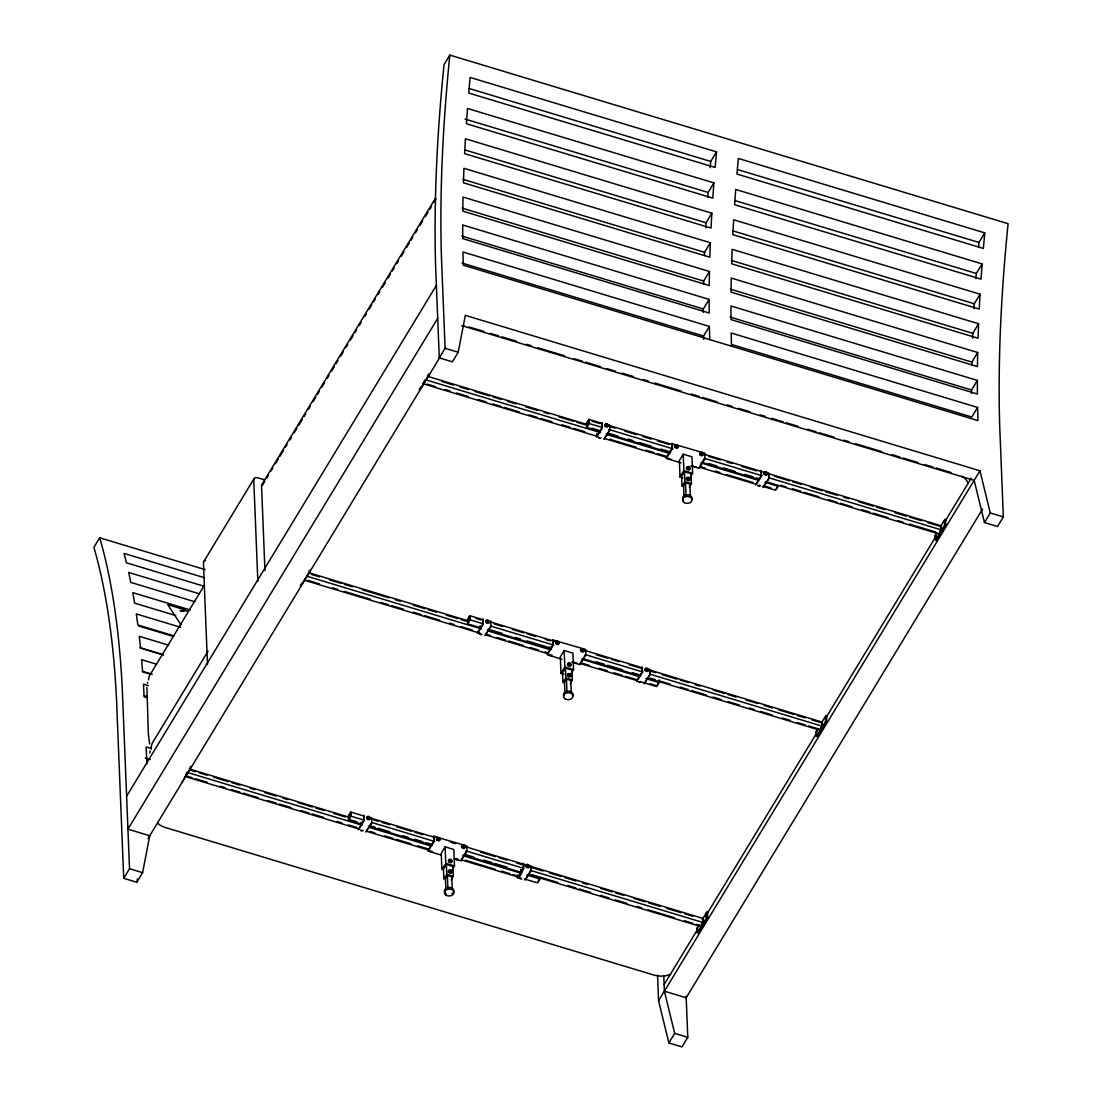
<?xml version="1.0" encoding="UTF-8"?>
<svg xmlns="http://www.w3.org/2000/svg" width="1102" height="1102" viewBox="0 0 1102 1102"><rect width="100%" height="100%" fill="white"/><g stroke="black" fill="none" stroke-linecap="round" stroke-linejoin="round"><path stroke-width="1.5" d="M703.586 284.192L703.641 281.065L709.454 271.491L463.033 197.065L462.799 211.129L709.22 285.556L709.454 271.491M971.812 365.203L971.868 362.076L977.681 352.502L731.26 278.076L731.025 292.14L977.446 366.567L977.681 352.502M704.426 255.54L704.55 252.317L710.363 242.743L463.942 168.317L463.419 182.794L709.826 257.221L710.363 242.743M972.598 338.149L972.777 333.327L978.576 323.754L732.169 249.327L731.632 263.805L978.053 338.231L978.576 323.754M705.762 227.728L706.038 222.769L711.837 213.196L465.416 138.769L464.603 153.646L711.024 228.059L711.837 213.196M973.989 308.739L974.264 303.78L980.064 294.206L733.643 219.78L732.83 234.657L979.251 309.07L980.064 294.206M310.461 570.34L300.777 586.181M707.718 197.547L708.09 192.464L713.903 182.891L467.482 108.464L466.38 123.713L712.801 198.126L713.903 182.891M975.945 278.558L976.317 273.475L982.13 263.901L735.709 189.475L734.607 204.724L981.028 279.137L982.13 263.901M710.17 167.683L710.721 161.443L716.534 151.869L470.113 77.443L468.722 93.036L715.143 167.463L716.534 151.869M978.535 247.137L978.948 242.454L984.761 232.88L738.34 158.454L736.949 174.047L983.37 248.473L984.761 232.88M146.897 687.469L148.357 734.194L149.61 743.864M190.288 766.482L190.136 767.212M149.831 753.065L150.134 750.903M309.345 570.271L309.097 571.153M697.965 927.912L696.905 928.297L697.194 932.857L706.423 917.938L706.602 912.222L707.649 911.946M826.72 715.597L825.673 715.873L825.439 721.714L816.307 736.522L815.976 731.948L817.037 731.563M945.764 519.262L944.731 519.552L944.483 525.392L935.364 540.187L935.033 535.613L936.094 535.228M147.42 683.35L147.627 682.276M205.11 569.61L99.717 537.79L93.904 547.363A977.942 291.934 -73.2 0 1 116.536 699.77L123.713 878.294L136.8 882.247L137.447 878.886M136.8 882.247L142.599 872.674L149.734 835.757L127.928 829.172L437.701 318.34M458.184 352.268L465.32 315.351L979.953 470.788L990.271 512.967L984.458 522.541L997.544 526.494L1003.357 516.921L999.748 427.19A977.942 291.934 -73.2 0 1 1008.096 223.706L449.836 55.1L444.023 64.674A977.942 291.934 -73.2 0 0 435.689 268.172L439.285 357.888L452.371 361.842L458.184 352.268L445.098 348.315L441.489 258.584A977.942 291.934 -73.2 0 1 449.836 55.1M428.334 374.225L428.155 374.818M203.705 561.689L254.039 478.681M261.67 484.852L435.524 198.153M262.166 485.638L264.838 481.23M266.615 478.296L268.406 475.348M271.078 470.94L272.855 468.006M275.528 463.598L278.2 459.19M279.991 456.242L283.558 450.36M285.335 447.426L287.112 444.492M289.785 440.07L291.575 437.136M294.248 432.728L296.92 428.32M298.711 425.372L302.265 419.504M304.056 416.556L305.833 413.622M308.505 409.214L310.296 406.266M312.968 401.858L315.64 397.45M317.417 394.516L319.208 391.568M321.88 387.16L324.553 382.752M327.225 378.344L329.016 375.41M331.688 370.988L334.361 366.58M336.138 363.646L337.928 360.712M340.601 356.29L343.273 351.882M345.945 347.474L347.722 344.54M350.395 340.132L353.081 335.724M354.858 332.776L356.635 329.842M359.307 325.434L361.098 322.487M364.666 316.605L366.443 313.671M369.115 309.263L371.787 304.855M373.578 301.907L375.355 298.973M378.027 294.565L379.818 291.631M382.49 287.209L385.163 282.801M387.835 278.393L390.507 273.985M392.298 271.051L394.075 268.103M396.748 263.695L398.525 260.761M401.211 256.353L403.883 251.945M406.555 247.537L409.228 243.115M411.005 240.181L412.795 237.247M415.468 232.825L417.245 229.891M419.917 225.483L422.603 221.075M425.276 216.667L427.948 212.259M429.725 209.311L431.516 206.377M434.188 201.969L435.965 199.021M204.421 585.107L150.134 674.644A18.472 13.362 -2.3 0 0 148.55 679.838M208.03 651.199L152.847 742.197A18.472 13.362 -2.3 0 0 151.387 749.167M126.606 796.223L436.378 285.39M185.494 775.05L187.23 772.171M300.199 585.878L301.948 583.013M419.256 389.557L420.992 386.678M422.741 383.813L425.358 379.501M123.713 878.294L129.526 868.72L122.35 690.196A977.942 291.934 -73.2 0 0 99.717 537.79M306.012 577.544L304.4 580.203L480.5 633.388M439.285 357.888L445.098 348.315M148.081 838.498L439.863 357.323M363.949 816.031L350.78 812.05L348.356 816.045L348.521 820.163L361.69 824.144M469.851 615.701L467.427 619.696L467.592 623.815L480.761 627.796L483.089 623.773L482.924 619.655L469.851 615.701L470.017 619.834L467.592 623.815M602.064 423.361L588.895 419.38L586.484 423.375L586.65 427.493L599.805 431.474L602.147 427.452L601.981 423.333M348.742 819.351L350.684 816.169L350.546 812.863L348.618 816.059L348.742 819.351L356.979 821.844M348.521 820.163L350.946 816.169L350.78 812.05M586.65 427.493L589.06 423.499L588.895 419.38M358.701 828.911L361.125 824.916L361.015 822.175M361.608 824.117L364.032 820.122L363.867 816.003M477.772 632.562L480.197 628.567L480.086 625.826M599.24 432.246L596.829 436.227L596.719 433.485M367.944 828.552L366.332 831.211L428.898 850.11M370.052 825.095L371.663 822.436M487.015 632.204L485.403 634.862L547.97 653.761M489.109 628.746L490.721 626.088M604.461 438.541L606.871 434.546L669.437 453.445M607.367 433.747L609.778 429.752M703.324 312.389L703.31 308.973L709.123 299.4L462.702 224.973L462.757 238.611L709.178 313.023L709.123 299.4M703.655 339.306L703.572 336.014L709.371 326.426L462.964 252L463.295 265.183L977.942 420.606L977.598 407.437L731.177 333.011L731.521 346.193M428.485 849.986L430.91 845.992M431.392 845.193L433.816 841.198L433.651 837.079M547.556 653.638L549.967 649.643L549.857 646.902M550.463 648.844L552.873 644.849L552.708 640.73M666.6 457.302L669.024 453.321M669.506 452.523L671.931 448.528L671.765 444.409M445.112 846.846L441.241 853.237L441.902 869.712L445.773 863.321L445.112 846.846L453.831 849.477L454.492 865.952L452.178 869.795M571.235 673.446L573.563 669.603L572.902 653.128L564.183 650.497L560.312 656.888L560.973 673.363L563.88 674.245M690.293 477.111L692.621 473.281L691.96 456.807L683.226 454.176L679.355 460.553L680.017 477.028L682.923 477.91M560.973 673.363L564.844 666.972L564.183 650.497M680.017 477.028L683.887 470.65L683.226 454.176M446.379 864.45L443.472 869.244L443.872 879.12L446.778 874.341L446.379 864.45L452.922 866.42L453.321 876.31L451.145 879.906M565.45 668.101L562.543 672.895L562.943 682.772L565.849 677.992L565.45 668.101L571.993 670.085L572.379 679.962L570.202 683.557M684.494 471.78L681.601 476.56L681.986 486.45L684.893 481.657L684.494 471.78L691.037 473.75L691.436 483.64L689.26 487.236M452.206 888.308L451.737 876.779L447.384 875.47L445.442 878.652L445.842 888.543M571.277 691.973L570.808 680.43L566.456 679.121L564.513 682.303L564.913 692.194M690.334 495.638L689.866 484.109L685.499 482.786L683.571 485.982L683.97 495.872M461.201 859.863L462.812 857.204M464.094 855.069L466.518 851.088M580.258 663.514L581.87 660.856M583.165 658.721L585.589 654.74M699.315 467.193L700.927 464.521M702.222 462.399L704.646 458.404M517.899 876.985L520.309 872.991M639.38 676.642L636.956 680.637L580.878 663.707M639.863 675.843L642.287 671.862L642.122 667.743M756.013 484.315L758.438 480.32M758.92 479.522L761.344 475.527L761.179 471.408M526.329 877.963L527.941 875.305M528.437 874.506L530.847 870.511L530.682 866.392M645.4 681.615L647.012 678.956M647.494 678.157L649.106 675.498M763.645 486.616L766.069 482.621M766.551 481.822L768.163 479.163M537.748 882.096L539.677 878.914M656.82 685.761L658.748 682.565M775.863 489.426L777.805 486.23M658.9 679.824L659.01 682.579L656.585 686.56L640.014 681.559M971.551 393.4L971.537 389.984L977.35 380.41L730.929 305.984L730.984 319.608L977.405 394.034L977.35 380.41M977.598 407.437L971.799 417.024L731.948 344.582M696.905 928.394L699.081 924.812M702.194 919.578L706.589 912.332M815.976 732.059L818.152 728.463M821.252 723.243L825.66 715.983M935.033 535.724L936.796 532.721M940.309 526.908L944.703 519.648M664.12 984.596L697.153 930.129M705.184 916.878L816.775 732.871M825.701 718.146L936.397 535.6M944.428 522.362L971.206 478.199M701.575 924.661L702.869 922.526L702.732 919.233M820.646 728.312L821.94 726.177L821.803 722.884M939.703 531.977L940.984 529.855L940.86 526.563M530.158 866.227L702.966 918.421L703.131 922.539L700.707 926.534L527.899 874.341M649.23 669.892L822.023 722.072L822.188 726.19L819.778 730.185L646.97 677.992M768.287 473.557L941.08 525.75L941.246 529.869L938.821 533.864L766.028 481.67M686.119 996.125L687.786 1037.326L681.973 1046.9L668.886 1042.947L658.569 1000.768L979.953 470.788M982.571 509.041L686.188 997.778L664.382 991.194L663.762 975.821M668.886 1042.947L674.699 1033.373L664.382 991.194M759.843 485.527L758.038 485.348M601.954 422.507L602.422 427.769L596.334 437.026M482.896 618.842L483.31 624.228L477.29 633.361M609.585 424.821L610.053 430.069L603.979 439.34M363.825 815.191L364.294 820.439L358.233 829.806M371.457 817.491L371.925 822.753L365.85 832.01M671.738 443.583L704.881 453.184L704.908 458.721L699.164 468.254L690.775 465.857M552.681 639.918L585.823 649.505L585.809 655.194L579.776 664.313M433.609 836.266L466.752 845.854L466.793 851.391L461.104 860.869L454.286 859.023M761.138 470.595L761.606 475.844L755.531 485.114M642.08 666.917L642.562 672.179L636.488 681.532M768.769 472.896L769.237 478.158L763.176 487.511M523.023 863.265C527.279 864.781 516.122 885.801 517.306 875.043M649.725 669.217L650.194 674.479L644.119 683.846M530.654 865.566L531.068 870.966L525.048 880.085M490.652 620.963L490.996 626.404L484.921 635.758M432.204 851.364L430.73 851.212M561.91 659.216L547.184 654.767L553.094 645.304L553.149 639.683M670.691 974.347L666.076 975.683A19.34 13.982 -2.3 0 1 653.885 975.063L165.41 827.533A19.34 13.982 -2.3 0 1 157.71 823.222M674.865 446.806L675.912 446.916M764.278 473.805L766 474.494M551.11 655.139L550.353 655.139M645.221 670.14L646.764 670.595M362.255 830.412L361.222 830.302M457.123 859.064L456.076 858.954M526.164 866.489L527.472 866.751M687.069 468.584L688.158 468.915M686.973 479.274L688.475 480.031M568.012 664.919L568.839 665.085M436.971 839.421L438.472 840.165M448.941 861.268L450.566 862.246M188.442 611.114L180.108 610.591L183.359 611.582M605.563 425.661L606.403 425.992M700.431 454.313L701.258 454.644M568.177 675.595L569.238 676.132M367.448 818.345L368.812 819.323M462.303 846.983L463.666 847.975M449.12 871.944L449.947 872.274M680.967 462.895L666.173 458.363L672.151 448.982L672.124 443.279M428.003 850.785L434.023 841.652L434.078 836.032M469.232 88.518L710.721 161.443M737.458 169.529L978.948 242.454M464.961 119.03L708.09 192.464M734.827 200.536L976.317 273.475M464.548 149.831L706.038 222.769M732.761 230.841L974.264 303.78M463.06 179.378L704.55 252.317M731.287 260.389L972.777 333.327M462.151 208.14L703.641 281.065M730.378 289.151L971.868 362.076M461.821 236.048L703.31 308.973M730.047 317.059L971.537 389.984M462.082 263.075L703.572 336.014M468.984 326.936L483.792 331.399M490.362 333.383L498.586 335.876M501.878 336.868L516.686 341.331M526.549 344.32L531.481 345.808M538.065 347.791L564.376 355.739M574.238 358.715L582.462 361.208M585.754 362.2L600.562 366.663M607.133 368.66L615.357 371.14M621.941 373.123L633.457 376.608M643.32 379.584L648.251 381.072M654.836 383.055L681.146 391.003M691.023 393.993L699.247 396.472M702.525 397.464L717.333 401.941M727.196 404.916L732.141 406.404M738.712 408.387L750.228 411.873M760.091 414.848L765.036 416.336M771.607 418.333L783.123 421.804M786.415 422.796L797.917 426.281M807.794 429.257L816.017 431.736M819.309 432.728L834.104 437.205M843.98 440.18L848.912 441.682M855.483 443.665L881.807 451.613M891.67 454.589L899.893 457.068M903.185 458.074L917.994 462.537M924.564 464.521L932.788 467.014M936.08 468.006L950.874 472.469M462.799 325.93L974.154 480.362L984.458 522.541M990.271 512.967L1003.357 516.921M610.288 425.84L672.826 444.726M700.803 453.184L764.223 472.331M591.967 421.184L600.191 423.678M610.067 426.653L614.999 428.141M624.875 431.13L636.405 434.601M642.976 436.599L651.213 439.078M657.798 441.062L669.313 444.547M708.806 456.476L720.336 459.961M726.907 461.945L731.852 463.432M741.729 466.422L756.537 470.885M774.637 476.353L789.445 480.83M792.737 481.822L800.975 484.315M810.838 487.291L822.367 490.776M825.66 491.767L837.176 495.253M843.76 497.236L848.692 498.724M858.568 501.713L873.376 506.176M876.669 507.168L884.906 509.661M894.769 512.637L906.299 516.122M909.591 517.113L921.107 520.599M927.691 522.582L939.207 526.067M589.06 423.499L602.229 427.48M608.814 429.463L672.991 448.845M704.261 458.294L761.868 475.692M768.452 477.676L941.246 529.869M427.356 376.264L586.994 424.477M441.943 381.54L453.459 385.025M460.044 387.009L468.281 389.502M474.866 391.485L489.674 395.962M492.966 396.954L501.19 399.434M507.774 401.431L515.998 403.911M525.874 406.886L537.39 410.371M543.975 412.355L548.92 413.856M558.797 416.832L573.605 421.308M576.897 422.3L585.121 424.78M591.802 428.168L600.039 430.662M609.916 433.637L618.139 436.13M628.016 439.106L632.947 440.593M639.532 442.591L651.048 446.062M660.924 449.051L669.148 451.531M708.655 463.46L716.879 465.953M723.463 467.937L734.979 471.408M744.856 474.397L753.093 476.877M756.371 477.882L759.664 478.874M781.07 485.335L786.001 486.822M792.586 488.806L800.81 491.299M804.102 492.291L818.91 496.768M828.787 499.743L837.024 502.237M840.303 503.228L851.832 506.7M861.709 509.689L869.933 512.168M873.225 513.16L888.033 517.637M897.91 520.626L902.841 522.114M909.426 524.097L935.763 532.059M606.389 433.458L670.581 452.839M701.85 462.289L759.443 479.687M600.328 432.563L425.882 379.887L423.457 383.868L597.904 436.557M700.707 462.881L758.314 480.279M764.898 482.277L778.067 486.244L775.643 490.238L762.474 486.257M426.97 384.061L435.207 386.54M445.084 389.529L450.015 391.017M456.6 393.001L468.116 396.486M477.993 399.461L486.216 401.954M492.801 403.938L501.038 406.418M504.33 407.409L519.138 411.886M529.015 414.875L537.239 417.355M540.531 418.347L552.047 421.832M561.924 424.807L570.147 427.3M573.439 428.292L584.969 431.777M609.654 439.23L635.978 447.178M645.855 450.167L654.078 452.647M657.371 453.638L667.247 456.627M700.169 466.559L705.101 468.061M714.978 471.036L719.909 472.524M726.493 474.521L752.831 482.469M765.986 486.45L770.932 487.938M604.488 438.541L667.027 457.44M699.935 467.372L755.889 484.274M683.887 470.65L692.621 473.281M684.893 481.657L691.436 483.64M264.576 479.852L257.992 477.855A4.78 2.975 31.2 0 0 253.763 479.838L257.84 581.401M491.244 622.175L557.295 642.122M585.038 650.497L642.645 667.895M476.202 618.511L481.133 619.999M494.302 623.98L502.54 626.459M512.402 629.449L523.932 632.92M527.224 633.912L535.448 636.405M545.325 639.38L550.256 640.868M596.334 654.795L607.863 658.266M611.155 659.258L619.379 661.751M629.256 664.726L640.772 668.211M650.648 671.187L655.58 672.688M662.164 674.672L676.972 679.149M680.265 680.141L688.502 682.62M695.087 684.617L700.018 686.105M713.187 690.086L724.703 693.557M727.995 694.549L736.219 697.043M746.095 700.018L757.625 703.503M764.196 705.487L772.433 707.98M779.018 709.963L793.826 714.44M797.118 715.432L805.342 717.912M811.926 719.909L820.15 722.389M470.017 619.834L483.172 623.801M491.409 626.294L553.948 645.18M585.203 654.616L642.81 672.013M649.395 674.011L822.188 726.19M308.298 572.585L467.937 620.798M311.37 574.39L319.594 576.869M329.47 579.859L341 583.344M344.279 584.335L352.516 586.815M362.393 589.804L388.717 597.752M395.301 599.736L400.233 601.237M413.402 605.205L424.931 608.69M428.223 609.682L436.447 612.161M446.324 615.15L457.84 618.621M461.132 619.627L466.063 621.115M490.858 629.972L502.374 633.443M515.543 637.424L520.475 638.912M527.059 640.896L550.105 647.866M596.182 661.779L604.406 664.258M607.698 665.25L622.506 669.727M632.383 672.716L640.62 675.195M650.483 678.185L655.428 679.672M658.721 680.664L670.236 684.149M680.113 687.125L688.337 689.604M691.629 690.61L706.437 695.073M713.022 697.07L721.259 699.55M727.843 701.533L739.359 705.018M749.236 708.007L754.167 709.495M760.752 711.479L772.268 714.964M782.144 717.939L790.382 720.433M796.953 722.416L805.19 724.896M808.482 725.901L819.998 729.372M487.332 629.779L551.523 649.161M582.793 658.61L640.386 676.008M306.824 576.208L481.271 628.898M487.855 630.881L550.394 649.767M581.663 659.216L639.256 676.614M645.841 678.598L659.01 682.579M307.926 580.382L319.442 583.867M332.611 587.834L337.543 589.322M344.127 591.319L370.465 599.268M380.328 602.257L388.565 604.736M391.857 605.728L403.373 609.213M413.25 612.189L421.474 614.682M424.766 615.674L439.574 620.15M449.451 623.126L454.396 624.614M460.967 626.611L472.496 630.082M485.665 634.063L490.597 635.551M497.181 637.535L505.405 640.028M508.697 641.02L523.505 645.496M530.09 647.48L538.327 649.973M544.898 651.957L548.19 652.949M581.112 662.894L589.336 665.374M599.212 668.363L607.436 670.842M614.021 672.826L622.258 675.319M625.55 676.311L637.066 679.796M650.235 683.763L655.167 685.251M571.718 662.178L579.9 664.644M564.844 666.972L573.563 669.603M565.849 677.992L572.379 679.962M204.545 577.751L124.044 553.438L126.441 562.805L203.65 586.126M199.324 593.799L128.686 572.461L130.807 582.407L194.875 601.761M190.274 609.998L132.777 592.642L134.609 603.138L175.686 615.55M185.673 610.067L167.738 604.654L180.948 624.751M180.659 627.313L136.304 613.924L137.846 624.972L173.992 635.895M138.714 625.977L173.207 636.405M168.826 645.235L139.265 636.295L140.533 647.88L163.523 654.836M140.023 647.866L163.027 654.808M156.443 664.189L141.648 659.726L142.626 671.834L150.85 674.314M142.42 671.297L152.269 674.272M148.398 685.664L143.467 684.177L144.155 696.781L147.448 697.773M144.224 695.748L147.516 696.74M151.112 748.451L146.167 746.949L146.855 764.03M372.173 818.524L434.711 837.41M450.677 842.231L455.388 843.65M465.981 846.846L525.227 864.739M373.592 819.819L378.523 821.321M381.815 822.312L390.053 824.792M396.637 826.789L411.445 831.252M414.738 832.258L422.961 834.737M480.568 852.135L495.377 856.612M498.669 857.604L506.892 860.083M516.769 863.073L521.701 864.56M531.577 867.536L543.107 871.021M549.678 873.004L561.207 876.489M564.5 877.481L576.015 880.966M582.6 882.95L587.531 884.438M600.7 888.419L612.216 891.89M615.508 892.896L623.746 895.375M633.609 898.364L645.138 901.835M648.431 902.827L659.946 906.312M666.531 908.296L681.339 912.773M684.631 913.765L692.855 916.258M350.946 816.169L364.115 820.15M372.338 822.643L434.877 841.529M466.146 850.964L523.739 868.362M530.324 870.36L703.131 922.539M189.241 768.934L348.866 817.147M190.66 770.243L195.591 771.731M198.883 772.722L207.121 775.216M213.692 777.199L228.513 781.676M231.806 782.668L240.029 785.147M249.906 788.137L254.837 789.624M264.714 792.613L276.23 796.085M282.815 798.082L287.76 799.57M297.623 802.545L312.445 807.022M315.737 808.014L323.96 810.507M333.837 813.483L345.353 816.968M145.299 758.024L150.23 759.512M370.148 825.811L375.079 827.313M378.372 828.305L389.888 831.776M403.057 835.757L407.988 837.244M414.572 839.242L422.81 841.721M426.102 842.713L431.034 844.201M465.595 854.642L473.819 857.136M483.695 860.111L491.919 862.604M495.211 863.596L506.741 867.067M531.426 874.533L557.75 882.482M567.626 885.457L575.85 887.95M579.142 888.942L590.672 892.413M600.549 895.403L608.772 897.882M615.357 899.879L626.873 903.351M636.749 906.34L641.681 907.828M648.265 909.811L674.603 917.773M684.48 920.749L692.703 923.242M695.996 924.234L700.927 925.721M368.275 826.128L432.452 845.509M463.722 854.959L521.329 872.357M362.2 825.246L187.753 772.557L185.343 776.552L359.789 829.227M368.784 827.23L431.323 846.116M462.592 855.565L520.185 872.963M526.77 874.947L539.939 878.928L537.514 882.909L524.359 878.941M187.202 776.235L192.147 777.723M195.44 778.715L206.956 782.2M220.125 786.167L225.056 787.668M231.64 789.652L239.878 792.131M243.156 793.137L257.978 797.6M267.855 800.589L276.079 803.069M279.371 804.061L290.887 807.546M300.763 810.535L308.987 813.014M312.279 814.006L323.809 817.491M336.964 821.458L341.909 822.96M348.494 824.943L356.717 827.423M369.886 831.404L374.818 832.892M384.694 835.881L392.918 838.36M396.21 839.352L411.032 843.829M417.603 845.813L429.133 849.298M465.333 860.235L494.963 869.175M501.534 871.172L509.771 873.652M513.064 874.644L517.995 876.131M461.821 860.056L517.775 876.944M428.127 851.116L441.199 855.069M445.773 863.321L454.492 865.952M446.778 874.341L453.321 876.31M129.526 868.72L142.599 872.674M674.699 1033.373L687.786 1037.326M639.766 682.152L638.981 681.67M520.695 878.501L519.731 877.798M676.187 447.068L676.752 447.949M968.327 483.53L966.509 480.252A19.34 13.982 -2.3 0 0 961.715 476.257M181.72 782.64L191.39 766.565M817.229 736.494L826.583 721.92L826.748 716.424M419.834 389.86L429.505 373.895M945.805 520.089L945.695 525.461L936.507 540.517L936.121 536.054M768.81 473.722L768.976 477.841M707.677 912.773L707.525 918.269L698.379 933.187L698.062 930.102M685.499 482.786L686.036 495.969M649.753 670.044L649.918 674.162M657.55 975.16L658.569 1000.768M566.456 679.121L566.979 692.304M523.051 864.092L523.216 868.211L520.791 872.192L520.681 869.45M447.384 875.47L447.908 888.639M264.948 570.519L261.532 485.431A2.383 1.488 31.2 0 1 262.813 484.315M207.507 664.41L203.429 562.846A4.78 2.975 31.2 0 1 205.495 560.642M709.371 326.426L709.716 339.595M461.724 325.861A19.34 13.982 -2.3 0 1 464.204 325.999M363.068 830.398A1.791 1.116 31.2 0 1 360.698 830.426M521.852 878.9A1.791 1.116 31.2 0 1 519.262 877.867M520.764 877.95A1.791 1.116 31.2 0 1 520.364 877.702M432.439 851.901A1.791 1.116 31.2 0 1 430.124 851.199M457.922 859.037A1.791 1.116 31.2 0 1 455.553 859.064M444.671 892.221A4.78 3.458 -2.3 0 1 449.244 887.441A4.78 3.458 -2.3 0 1 453.487 892.221M452.839 893.006A4.78 3.458 -2.3 0 1 451.93 893.639M446.131 893.639A4.78 3.458 -2.3 0 1 445.263 893.006M601.031 437.962A1.791 1.116 31.2 0 1 599.212 437.99M598.813 437.742A1.791 1.116 31.2 0 1 598.193 437.108M759.967 486.23A1.791 1.116 31.2 0 1 757.653 485.527M759.733 485.527A1.791 1.116 31.2 0 1 759.319 485.445M670.815 459.038A1.791 1.116 31.2 0 1 668.997 459.066M668.253 458.528A1.791 1.116 31.2 0 1 667.798 457.84M695.885 466.614A1.791 1.116 31.2 0 1 694.081 466.642M693.681 466.394A1.791 1.116 31.2 0 1 693.062 465.76M683.392 500.336A4.78 3.458 -2.3 0 1 686.739 494.798A4.78 3.458 -2.3 0 1 691.601 499.537M488.09 621.252A1.791 1.116 31.2 0 1 488.296 623.374A1.791 1.116 31.2 0 1 485.707 621.803A1.791 1.116 31.2 0 1 487.69 621.005M481.973 634.297A1.791 1.116 31.2 0 1 480.155 634.311M479.756 634.077A1.791 1.116 31.2 0 1 478.971 633.085M639.78 682.565A1.791 1.116 31.2 0 1 638.333 681.518M551.909 655.125A1.791 1.116 31.2 0 1 549.54 655.153M549.195 654.85A1.791 1.116 31.2 0 1 548.755 654.161M576.842 662.949A1.791 1.116 31.2 0 1 575.024 662.963M574.624 662.715A1.791 1.116 31.2 0 1 573.825 661.737M582.944 649.904A1.791 1.116 31.2 0 1 583.151 652.026A1.791 1.116 31.2 0 1 580.561 650.455A1.791 1.116 31.2 0 1 582.545 649.657M569.362 674.617A1.791 1.116 31.2 0 1 570.354 676.793A1.791 1.116 31.2 0 1 567.668 675.981A1.791 1.116 31.2 0 1 568.508 674.355M563.742 695.872A4.78 3.458 -2.3 0 1 568.315 691.092A4.78 3.458 -2.3 0 1 572.558 695.872M367.669 817.092C368.977 820.728 371.002 815.811 367.669 817.092M437.453 838.167C438.761 841.804 440.786 836.886 437.453 838.167M449.423 860.015C450.732 863.651 452.757 858.733 449.423 860.015M449.34 870.704C450.649 874.341 452.674 869.409 449.34 870.704M486.74 620.743C488.048 624.379 490.073 619.462 486.74 620.743M462.523 845.744C463.832 849.38 465.87 844.449 462.523 845.744M556.51 641.819C557.832 645.455 559.857 640.538 556.51 641.819M526.852 865.166C528.161 868.817 530.2 863.885 526.852 865.166M568.494 663.666C569.803 667.302 571.828 662.385 568.494 663.666M568.398 674.355C569.706 677.992 571.745 673.06 568.398 674.355M605.783 424.422C607.092 428.058 609.13 423.127 605.783 424.422M581.594 649.395C582.903 653.031 584.928 648.1 581.594 649.395M675.567 445.497C676.876 449.134 678.915 444.202 675.567 445.497M645.924 668.818C647.232 672.468 649.271 667.537 645.924 668.818M687.538 467.344C688.86 470.981 690.885 466.05 687.538 467.344M687.455 478.02C688.764 481.67 690.802 476.739 687.455 478.02M700.652 453.074C701.96 456.71 703.985 451.779 700.652 453.074M764.981 472.496C766.289 476.133 768.314 471.215 764.981 472.496M469.617 616.514L467.689 619.71L467.813 623.002L469.755 619.82L469.617 616.514M588.675 420.193L586.732 423.388L586.87 426.681L588.799 423.485L588.675 420.193M366.856 818.607A1.791 1.116 31.2 0 0 369.693 819.475A1.791 1.116 31.2 0 0 368.192 817.188A1.791 1.116 31.2 0 0 366.856 818.607M367.338 817.808A1.791 1.116 31.2 0 0 370.176 818.676A1.791 1.116 31.2 0 0 368.674 816.389A1.791 1.116 31.2 0 0 367.338 817.808M526.04 866.695A1.791 1.116 31.2 0 0 528.877 867.549A1.791 1.116 31.2 0 0 527.39 865.263A1.791 1.116 31.2 0 0 526.04 866.695M526.522 865.896A1.791 1.116 31.2 0 0 529.359 866.751A1.791 1.116 31.2 0 0 527.872 864.464A1.791 1.116 31.2 0 0 526.522 865.896M436.626 839.683A1.791 1.116 31.2 0 0 439.478 840.551A1.791 1.116 31.2 0 0 437.976 838.264A1.791 1.116 31.2 0 0 436.626 839.683M437.122 838.884A1.791 1.116 31.2 0 0 439.96 839.752A1.791 1.116 31.2 0 0 438.458 837.465A1.791 1.116 31.2 0 0 437.122 838.884M462.193 846.46A1.791 1.116 31.2 0 0 465.03 847.328A1.791 1.116 31.2 0 0 463.543 845.041A1.791 1.116 31.2 0 0 462.193 846.46M461.71 847.259A1.791 1.116 31.2 0 0 464.548 848.127A1.791 1.116 31.2 0 0 463.06 845.826A1.791 1.116 31.2 0 0 461.71 847.259M448.61 861.53A1.791 1.116 31.2 0 0 451.448 862.398A1.791 1.116 31.2 0 0 449.947 860.111A1.791 1.116 31.2 0 0 448.61 861.53M448.514 872.219A1.791 1.116 31.2 0 0 451.365 873.073A1.791 1.116 31.2 0 0 449.864 870.787A1.791 1.116 31.2 0 0 448.514 872.219M446.186 895.292A4.78 3.458 -2.3 0 0 453.9 892.992A4.78 3.458 -2.3 0 0 447.481 889.355A4.78 3.458 -2.3 0 0 446.186 895.292M449.093 860.731A1.791 1.116 31.2 0 0 451.93 861.599A1.791 1.116 31.2 0 0 450.429 859.312A1.791 1.116 31.2 0 0 449.093 860.731M448.996 871.42A1.791 1.116 31.2 0 0 451.848 872.274A1.791 1.116 31.2 0 0 450.346 869.988A1.791 1.116 31.2 0 0 448.996 871.42M604.97 425.937A1.791 1.116 31.2 0 0 607.808 426.791A1.791 1.116 31.2 0 0 606.32 424.504A1.791 1.116 31.2 0 0 604.97 425.937M605.453 425.138A1.791 1.116 31.2 0 0 608.29 425.992A1.791 1.116 31.2 0 0 606.803 423.705A1.791 1.116 31.2 0 0 605.453 425.138M764.154 474.012A1.791 1.116 31.2 0 0 767.006 474.879A1.791 1.116 31.2 0 0 765.504 472.593A1.791 1.116 31.2 0 0 764.154 474.012M764.65 473.213A1.791 1.116 31.2 0 0 767.488 474.08A1.791 1.116 31.2 0 0 765.986 471.794A1.791 1.116 31.2 0 0 764.65 473.213M674.755 447.013A1.791 1.116 31.2 0 0 677.592 447.867A1.791 1.116 31.2 0 0 676.105 445.58A1.791 1.116 31.2 0 0 674.755 447.013M675.237 446.214A1.791 1.116 31.2 0 0 678.074 447.068A1.791 1.116 31.2 0 0 676.587 444.781A1.791 1.116 31.2 0 0 675.237 446.214M700.321 453.79A1.791 1.116 31.2 0 0 703.159 454.644A1.791 1.116 31.2 0 0 701.657 452.357A1.791 1.116 31.2 0 0 700.321 453.79M699.825 454.589A1.791 1.116 31.2 0 0 702.677 455.443A1.791 1.116 31.2 0 0 701.175 453.156A1.791 1.116 31.2 0 0 699.825 454.589M686.725 468.86A1.791 1.116 31.2 0 0 689.563 469.714A1.791 1.116 31.2 0 0 688.075 467.427A1.791 1.116 31.2 0 0 686.725 468.86M686.642 479.549A1.791 1.116 31.2 0 0 689.48 480.403A1.791 1.116 31.2 0 0 687.979 478.116A1.791 1.116 31.2 0 0 686.642 479.549M684.314 502.622A4.78 3.458 -2.3 0 0 692.028 500.322A4.78 3.458 -2.3 0 0 685.596 496.685A4.78 3.458 -2.3 0 0 684.314 502.622M687.207 468.061A1.791 1.116 31.2 0 0 690.045 468.915A1.791 1.116 31.2 0 0 688.557 466.628A1.791 1.116 31.2 0 0 687.207 468.061M687.125 478.75A1.791 1.116 31.2 0 0 689.962 479.604A1.791 1.116 31.2 0 0 688.475 477.318A1.791 1.116 31.2 0 0 687.125 478.75M486.395 621.473A1.791 1.116 31.2 0 0 489.247 622.327A1.791 1.116 31.2 0 0 487.745 620.04A1.791 1.116 31.2 0 0 486.395 621.473M645.111 670.347A1.791 1.116 31.2 0 0 647.948 671.201A1.791 1.116 31.2 0 0 646.447 668.914A1.791 1.116 31.2 0 0 645.111 670.347M645.593 669.548A1.791 1.116 31.2 0 0 648.431 670.402A1.791 1.116 31.2 0 0 646.943 668.115A1.791 1.116 31.2 0 0 645.593 669.548M555.697 643.334A1.791 1.116 31.2 0 0 558.535 644.202A1.791 1.116 31.2 0 0 557.047 641.915A1.791 1.116 31.2 0 0 555.697 643.334M556.179 642.549A1.791 1.116 31.2 0 0 559.017 643.403A1.791 1.116 31.2 0 0 557.529 641.116A1.791 1.116 31.2 0 0 556.179 642.549M581.264 650.111A1.791 1.116 31.2 0 0 584.101 650.979A1.791 1.116 31.2 0 0 582.6 648.692A1.791 1.116 31.2 0 0 581.264 650.111M567.668 665.181A1.791 1.116 31.2 0 0 570.519 666.049A1.791 1.116 31.2 0 0 569.018 663.762A1.791 1.116 31.2 0 0 567.668 665.181M565.257 698.943A4.78 3.458 -2.3 0 0 572.971 696.643A4.78 3.458 -2.3 0 0 566.538 693.006A4.78 3.458 -2.3 0 0 565.257 698.943M568.15 664.396A1.791 1.116 31.2 0 0 571.001 665.25A1.791 1.116 31.2 0 0 569.5 662.963A1.791 1.116 31.2 0 0 568.15 664.396M568.067 675.071A1.791 1.116 31.2 0 0 570.905 675.925A1.791 1.116 31.2 0 0 569.417 673.639A1.791 1.116 31.2 0 0 568.067 675.071"/></g></svg>
